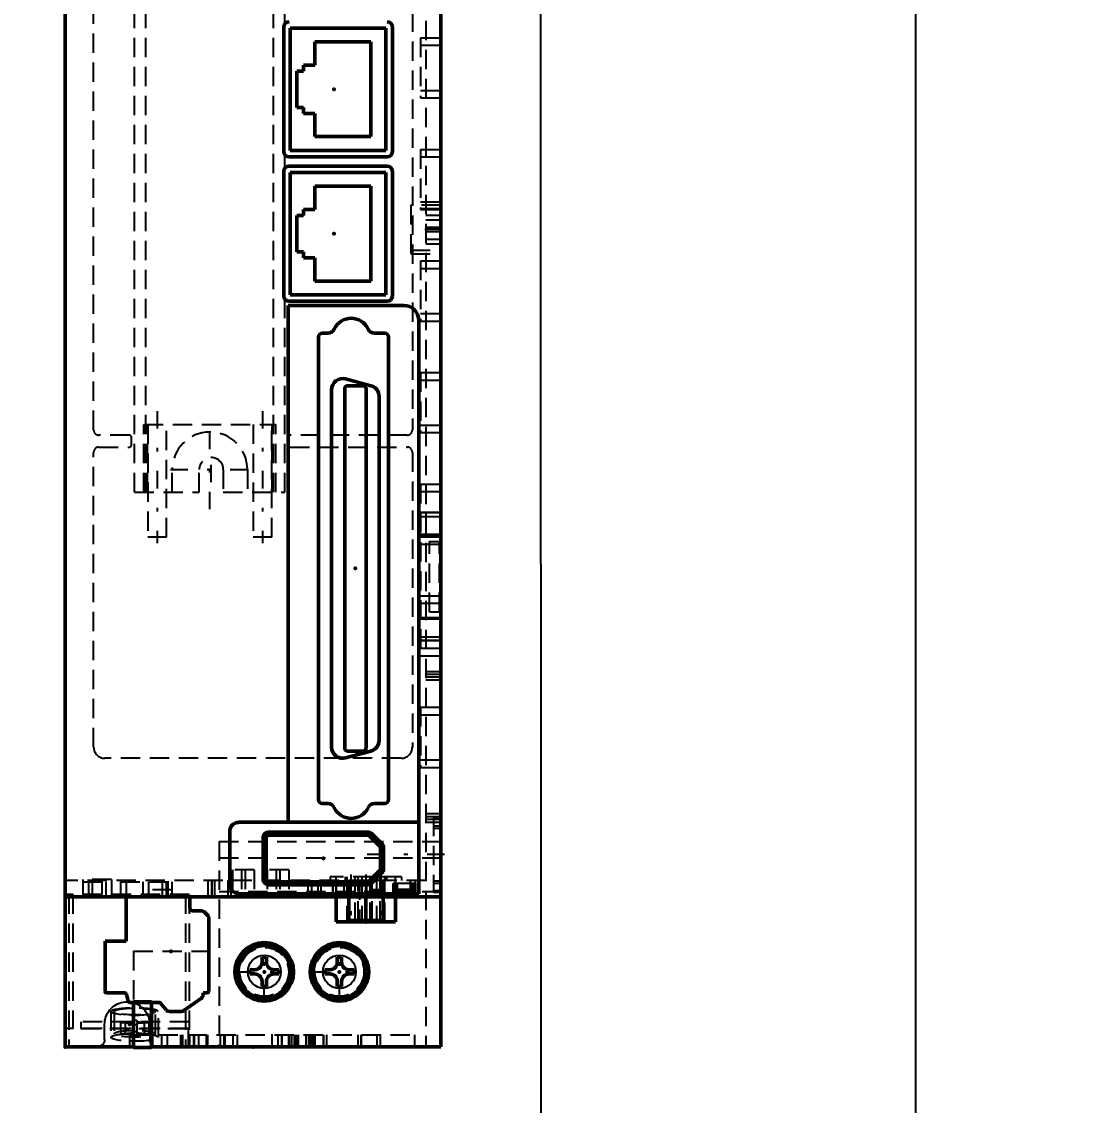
# Model space of a CAD drawing. Extents: x -891 to 6596, y -1 to 298.
# Drawn here: x -271.16 to -243.83, y 63.66 to 91.69 of the extents above; entities that cross this region are included whole.
import ezdxf

# ---------------------------------------------------------------- set-up
doc = ezdxf.new("R2010")
doc.units = 0
doc.header["$MEASUREMENT"] = 0
doc.linetypes.add('Center', pattern=[1.5, 0.45, -0.5, 0.05, -0.5])
doc.linetypes.add('DASHED', pattern=[0.75, 0.5, -0.25])
for name, color, linetype, lineweight in [('2d ConnectionPoints', 7, 'Continuous', 50), ('AM_0', 7, 'Continuous', 50), ('AM_4', 3, 'Continuous', 25), ('AM_7', 7, 'Center', 25), ('AM_9', 6, 'DASHED', 25)]:
    doc.layers.add(name, color=color, linetype=linetype, lineweight=lineweight)
doc.dimstyles.get("Standard").update_dxf_attribs({"dimtxt": 0.18, "dimasz": 0.18, "dimexe": 0.18, "dimexo": 0.0625, "dimgap": 0.09, "dimtad": 0, "dimtih": 1, "dimtoh": 1, "dimdec": 4, "dimzin": 0, "dimdsep": 46, "dimtxsty": 'Standard', "dimcen": 0.09, "dimadec": 0, "dimazin": 0, "dimtfac": 1, "dimtdec": 4, "dimtofl": 0, "dimtmove": 0, "dimatfit": 3, "dimfxl": 1, "dimtolj": 1, "dimtzin": 0, "dimarcsym": 0})

# ---------------------------------------------------------------- blocks, each defined once
blk = doc.blocks.new('*D12')
at = {"color": 0, "lineweight": -2, "transparency": 16777216}
for p, q in [((-241.782, 239.496), (-87.729, 239.496)), ((-100.229, 214.496), (-100.229, 70.166)), ((-241.782, 45.166), (-87.729, 45.166))]:
    blk.add_line(p, q, dxfattribs=at)
at = {"color": 0, "lineweight": 18, "transparency": 16777216}
for points in [[(-104.395, 214.496), (-96.062, 214.496), (-100.229, 239.496)], [(-104.395, 70.166), (-96.062, 70.166), (-100.229, 45.166)]]:
    blk.add_solid(points, dxfattribs=at)
at = {"layer": 'Defpoints', "color": 0, "lineweight": 18, "transparency": 16777216}
for p in [(-248.032, 239.496), (-248.032, 45.166), (-100.229, 45.166)]:
    blk.add_point(p, dxfattribs=at)
at = {"color": 0, "transparency": 16777216, "insert": (-118.979, 142.331), "char_height": 25, "attachment_point": 5, "rotation": 90}
blk.add_mtext('1000', dxfattribs=at)

msp = doc.modelspace()

# ---------------------------------------------------------------- linework, layer by layer
at = {"color": 40, "true_color": 0xf8d731}
msp.add_line((-257.748, 229.686), (-257.734, 54.882), dxfattribs=at)
msp.add_lwpolyline([(-364.63, 45.166), (-248.032, 45.166), (-248.032, 239.496), (-364.63, 239.496)], close=True)
at = {"layer": '2d ConnectionPoints'}
for p in [(-263.085, 89.94), (-263.085, 86.205), (-262.529, 77.549), (-263.358, 70.048), (-262.257, 68.404), (-267.294, 67.647), (-267.294, 67.647), (-267.294, 67.647), (-267.294, 67.647), (-267.294, 67.647), (-267.294, 67.647), (-264.884, 67.114), (-262.941, 67.114), (-268.367, 65.756), (-270.034, 65.173), (-270.034, 65.173), (-270.034, 65.173), (-265.176, 65.173)]:
    msp.add_point(p, dxfattribs=at)
at = {"layer": 'AM_0'}
for p, q in [((-270.034, 101.046), (-270.034, 65.173)), ((-260.318, 101.046), (-260.318, 65.173)), ((-264.377, 88.327), (-264.377, 91.552)), ((-264.213, 91.524), (-261.737, 91.524)), ((-264.213, 88.355), (-264.213, 91.524)), ((-261.737, 91.524), (-261.737, 88.355)), ((-261.572, 91.552), (-261.572, 88.327)), ((-263.574, 90.567), (-263.574, 91.164)), ((-263.574, 91.164), (-262.13, 91.164)), ((-262.13, 91.164), (-262.13, 88.715)), ((-263.871, 90.406), (-263.871, 90.567)), ((-263.871, 90.567), (-263.574, 90.567)), ((-264.039, 89.473), (-264.039, 90.406)), ((-264.039, 90.406), (-263.871, 90.406)), ((-263.871, 89.473), (-264.039, 89.473)), ((-263.871, 89.312), (-263.871, 89.473)), ((-263.574, 89.312), (-263.871, 89.312)), ((-263.574, 88.715), (-263.574, 89.312)), ((-262.13, 88.715), (-263.574, 88.715)), ((-261.737, 88.355), (-264.213, 88.355)), ((-261.708, 88.191), (-264.241, 88.191)), ((-264.377, 84.592), (-264.377, 87.818)), ((-264.241, 87.954), (-261.708, 87.954)), ((-264.213, 87.79), (-261.737, 87.79)), ((-264.213, 84.621), (-264.213, 87.79)), ((-261.737, 87.79), (-261.737, 84.621)), ((-261.572, 87.818), (-261.572, 84.592)), ((-263.574, 86.833), (-263.574, 87.43)), ((-263.574, 87.43), (-262.13, 87.43)), ((-262.13, 87.43), (-262.13, 84.981)), ((-264.039, 85.739), (-264.039, 86.672)), ((-264.039, 86.672), (-263.871, 86.672)), ((-263.871, 86.833), (-263.574, 86.833)), ((-263.871, 86.672), (-263.871, 86.833)), ((-263.871, 85.739), (-264.039, 85.739)), ((-263.871, 85.577), (-263.871, 85.739)), ((-263.574, 85.577), (-263.871, 85.577)), ((-263.574, 84.981), (-263.574, 85.577)), ((-262.13, 84.981), (-263.574, 84.981)), ((-261.708, 84.456), (-264.241, 84.456)), ((-261.737, 84.621), (-264.213, 84.621)), ((-264.266, 70.981), (-264.266, 84.351)), ((-264.266, 84.351), (-261.279, 84.351)), ((-260.89, 83.962), (-260.89, 69.135)), ((-263.482, 83.534), (-263.482, 71.564)), ((-263.244, 83.632), (-263.385, 83.632)), ((-261.771, 83.632), (-262.029, 83.632)), ((-261.674, 71.564), (-261.674, 83.534)), ((-262.782, 82.449), (-262.129, 82.274)), ((-263.142, 72.925), (-263.142, 82.173)), ((-262.805, 72.902), (-262.805, 82.196)), ((-262.728, 82.274), (-262.331, 82.274)), ((-262.253, 82.196), (-262.253, 72.902)), ((-261.917, 81.998), (-261.917, 73.1)), ((-262.129, 72.824), (-262.782, 72.649)), ((-262.331, 72.824), (-262.728, 72.824)), ((-263.385, 71.467), (-263.244, 71.467)), ((-262.029, 71.467), (-261.771, 71.467)), ((-260.89, 70.981), (-265.546, 70.981)), ((-265.779, 70.747), (-265.779, 69.368)), ((-262.199, 70.728), (-264.777, 70.728)), ((-262.199, 70.65), (-264.777, 70.65)), ((-261.893, 70.36), (-262.171, 70.639)), ((-261.838, 70.415), (-262.116, 70.694)), ((-264.913, 70.592), (-264.913, 69.504)), ((-264.835, 70.592), (-264.835, 69.504)), ((-261.881, 69.763), (-261.881, 70.333)), ((-261.804, 69.763), (-261.804, 70.333)), ((-262.171, 69.457), (-261.893, 69.735)), ((-262.116, 69.402), (-261.838, 69.68)), ((-264.777, 69.445), (-262.199, 69.445)), ((-264.777, 69.368), (-262.199, 69.368)), ((-260.318, 69.055), (-270.034, 69.055)), ((-268.46, 67.909), (-268.46, 69.055)), ((-266.828, 69.055), (-266.82, 69.047)), ((-266.808, 69.02), (-266.808, 68.754)), ((-265.546, 69.135), (-260.89, 69.135)), ((-263.024, 68.404), (-263.024, 69.055)), ((-262.702, 68.443), (-262.702, 69.055)), ((-262.256, 68.443), (-262.256, 69.055)), ((-261.81, 68.443), (-261.81, 69.055)), ((-261.489, 68.404), (-261.489, 69.055)), ((-266.75, 68.696), (-266.549, 68.696)), ((-266.411, 68.639), (-266.351, 68.579)), ((-266.322, 68.51), (-266.322, 66.607)), ((-261.489, 68.404), (-263.024, 68.404)), ((-261.81, 68.443), (-262.702, 68.443)), ((-269.004, 67.909), (-268.46, 67.909)), ((-269.004, 66.607), (-269.004, 67.909)), ((-264.939, 67.491), (-264.939, 67.364)), ((-264.829, 67.491), (-264.939, 67.491)), ((-264.829, 67.364), (-264.829, 67.491)), ((-262.996, 67.491), (-262.996, 67.364)), ((-262.886, 67.491), (-262.996, 67.491)), ((-262.886, 67.364), (-262.886, 67.491)), ((-265.261, 67.169), (-265.261, 67.059)), ((-265.134, 67.169), (-265.261, 67.169)), ((-265.261, 67.059), (-265.134, 67.059)), ((-264.508, 67.169), (-264.635, 67.169)), ((-264.635, 67.059), (-264.508, 67.059)), ((-264.508, 67.169), (-264.508, 67.059)), ((-263.318, 67.169), (-263.318, 67.059)), ((-263.19, 67.169), (-263.318, 67.169)), ((-263.318, 67.059), (-263.19, 67.059)), ((-262.564, 67.169), (-262.692, 67.169)), ((-262.692, 67.059), (-262.564, 67.059)), ((-262.564, 67.169), (-262.564, 67.059)), ((-264.939, 66.865), (-264.939, 66.737)), ((-264.939, 66.737), (-264.829, 66.737)), ((-264.829, 66.737), (-264.829, 66.865)), ((-262.996, 66.865), (-262.996, 66.737)), ((-262.996, 66.737), (-262.886, 66.737)), ((-262.886, 66.737), (-262.886, 66.865)), ((-268.49, 66.568), (-268.965, 66.568)), ((-268.403, 66.354), (-268.452, 66.539)), ((-266.509, 66.43), (-266.968, 66.11)), ((-266.468, 66.568), (-266.468, 66.51)), ((-266.361, 66.568), (-266.468, 66.568)), ((-267.604, 66.325), (-268.365, 66.325)), ((-268.268, 65.159), (-268.268, 66.325)), ((-267.801, 65.159), (-267.801, 66.325)), ((-267.419, 66.127), (-267.574, 66.311)), ((-267.024, 66.092), (-267.344, 66.092)), ((-268.268, 65.173), (-270.034, 65.173)), ((-267.801, 65.159), (-268.268, 65.159)), ((-260.318, 65.173), (-267.801, 65.173))]:
    msp.add_line(p, q, dxfattribs=at)
for centre, radius in [((-264.884, 67.114), 0.758), ((-262.941, 67.114), 0.758), ((-264.884, 67.114), 0.68), ((-262.941, 67.114), 0.68)]:
    msp.add_circle(centre, radius, dxfattribs=at)
for centre, radius, start, end in [((-264.241, 91.552), 0.136, 90, 180), ((-261.708, 91.552), 0.136, 0, 90), ((-264.241, 88.327), 0.136, 180, 270), ((-261.708, 88.327), 0.136, 270, 0), ((-264.241, 87.818), 0.136, 90, 180), ((-261.708, 87.818), 0.136, 0, 90), ((-264.241, 84.592), 0.136, 180, 270), ((-261.708, 84.592), 0.136, 270, 0), ((-261.279, 83.962), 0.389, 0, 90), ((-262.636, 83.53), 0.486, 25.4685, 154.5315), ((-263.385, 83.534), 0.0972, 90, 180), ((-263.244, 83.819), 0.188, 270, 334.5315), ((-262.029, 83.819), 0.188, 205.4685, 270), ((-261.771, 83.534), 0.0972, 0, 90), ((-262.856, 82.173), 0.286, 75.0049, 180), ((-262.728, 82.196), 0.0777, 90, 180), ((-262.331, 82.196), 0.0777, 0, 90), ((-262.203, 81.998), 0.286, 0, 75.0049), ((-262.856, 72.925), 0.286, 180, 284.9951), ((-262.728, 72.902), 0.0777, 180, 270), ((-262.331, 72.902), 0.0777, 270, 0), ((-262.203, 73.1), 0.286, 284.9951, 0), ((-263.385, 71.564), 0.0972, 180, 270), ((-261.771, 71.564), 0.0972, 270, 0), ((-263.244, 71.279), 0.188, 25.4685, 90), ((-262.636, 71.569), 0.486, 205.4685, 334.5315), ((-262.029, 71.279), 0.188, 90, 154.5315), ((-265.546, 70.747), 0.233, 90, 180), ((-264.777, 70.592), 0.136, 90, 180), ((-264.777, 70.592), 0.0583, 90, 180), ((-262.199, 70.611), 0.117, 45, 90), ((-262.199, 70.611), 0.0389, 45, 90), ((-261.92, 70.333), 0.0389, 0, 45), ((-261.92, 70.333), 0.117, 0, 45), ((-261.92, 69.763), 0.0389, 315, 0), ((-261.92, 69.763), 0.117, 315, 0), ((-265.546, 69.368), 0.233, 180, 270), ((-264.777, 69.504), 0.136, 180, 270), ((-264.777, 69.504), 0.0583, 180, 270), ((-262.199, 69.484), 0.0389, 270, 315), ((-262.199, 69.484), 0.117, 270, 315), ((-266.847, 69.02), 0.0389, 0, 45), ((-266.75, 68.754), 0.0583, 180, 270), ((-266.549, 68.502), 0.194, 45, 90), ((-266.419, 68.51), 0.0972, 0, 45), ((-265.134, 67.364), 0.194, 270, 0), ((-264.635, 67.364), 0.194, 180, 270), ((-263.19, 67.364), 0.194, 270, 0), ((-262.692, 67.364), 0.194, 180, 270), ((-265.134, 66.865), 0.194, 0, 90), ((-264.635, 66.865), 0.194, 90, 180), ((-263.19, 66.865), 0.194, 0, 90), ((-262.692, 66.865), 0.194, 90, 180), ((-268.965, 66.607), 0.0389, 180, 270), ((-268.49, 66.529), 0.0389, 15, 90), ((-266.565, 66.51), 0.0972, 305, 0), ((-266.361, 66.607), 0.0389, 270, 0), ((-268.365, 66.364), 0.0389, 195, 270), ((-267.604, 66.286), 0.0389, 40, 90), ((-267.344, 66.189), 0.0972, 220, 270), ((-267.024, 66.189), 0.0972, 270, 305)]:
    msp.add_arc(centre, radius, start, end, dxfattribs=at)
at = {"layer": 'AM_4'}
for p, q in [((-262.454, 68.404), (-262.454, 68.443)), ((-261.891, 68.404), (-261.891, 68.443))]:
    msp.add_line(p, q, dxfattribs=at)
for centre in [(-264.884, 67.114), (-262.941, 67.114)]:
    msp.add_circle(centre, 0.428, dxfattribs=at)
at = {"layer": 'AM_7'}
for p, q in [((-260.279, 86.316), (-261.134, 86.316)), ((-267.654, 81.618), (-267.654, 78.198)), ((-264.933, 81.618), (-264.933, 78.198)), ((-266.294, 79.082), (-266.294, 81.123)), ((-266.255, 79.776), (-266.255, 80.429)), ((-267.314, 80.103), (-265.273, 80.103)), ((-260.226, 70.148), (-262.231, 70.148)), ((-262.642, 69.629), (-262.642, 68.346)), ((-262.257, 69.629), (-262.257, 68.346)), ((-262.256, 69.525), (-262.256, 68.392)), ((-261.872, 69.629), (-261.872, 68.346)), ((-264.884, 66.318), (-264.884, 67.91)), ((-262.941, 66.318), (-262.941, 67.91)), ((-265.68, 67.114), (-264.088, 67.114)), ((-263.737, 67.114), (-262.145, 67.114)), ((-264.68, 65.157), (-264.68, 65.499))]:
    msp.add_line(p, q, dxfattribs=at)
at = {"layer": 'AM_9'}
for p, q in [((-260.706, 100.709), (-260.706, 65.173)), ((-268.237, 79.52), (-268.237, 97.009)), ((-267.945, 79.52), (-267.945, 97.009)), ((-264.642, 79.52), (-264.642, 97.009)), ((-264.35, 79.52), (-264.35, 97.009)), ((-269.298, 81.131), (-269.298, 94.928)), ((-261.054, 94.928), (-261.054, 81.131)), ((-260.842, 91.271), (-260.842, 89.717)), ((-260.842, 91.271), (-260.318, 91.271)), ((-260.842, 91.077), (-260.318, 91.077)), ((-260.842, 89.911), (-260.318, 89.911)), ((-260.842, 89.717), (-260.318, 89.717)), ((-260.842, 88.385), (-260.842, 86.831)), ((-260.842, 88.385), (-260.318, 88.385)), ((-260.842, 88.191), (-260.318, 88.191)), ((-260.318, 86.945), (-261.095, 86.945)), ((-261.095, 86.945), (-261.095, 85.686)), ((-260.842, 87.025), (-260.318, 87.025)), ((-260.318, 86.85), (-261.095, 86.85)), ((-260.842, 86.831), (-260.318, 86.831)), ((-260.706, 86.687), (-260.318, 86.687)), ((-260.706, 86.564), (-260.318, 86.564)), ((-260.706, 86.37), (-260.318, 86.37)), ((-260.706, 86.262), (-260.318, 86.262)), ((-260.706, 86.067), (-260.318, 86.067)), ((-261.095, 85.781), (-260.318, 85.781)), ((-260.706, 85.945), (-260.318, 85.945)), ((-261.095, 85.686), (-260.318, 85.686)), ((-260.842, 85.5), (-260.842, 83.945)), ((-260.842, 85.5), (-260.318, 85.5)), ((-260.842, 85.305), (-260.318, 85.305)), ((-260.842, 84.139), (-260.318, 84.139)), ((-260.842, 83.945), (-260.318, 83.945)), ((-260.842, 82.614), (-260.842, 81.059)), ((-260.842, 82.614), (-260.318, 82.614)), ((-260.842, 82.42), (-260.318, 82.42)), ((-268.004, 79.52), (-268.004, 81.269)), ((-268.004, 81.269), (-264.583, 81.269)), ((-267.906, 79.52), (-267.906, 81.269)), ((-267.897, 81.269), (-267.897, 78.354)), ((-267.411, 78.354), (-267.411, 81.269)), ((-265.176, 81.269), (-265.176, 78.354)), ((-264.69, 78.354), (-264.69, 81.269)), ((-264.681, 79.52), (-264.681, 81.269)), ((-264.583, 79.52), (-264.583, 81.269)), ((-260.842, 81.254), (-260.318, 81.254)), ((-260.842, 81.059), (-260.318, 81.059)), ((-268.373, 80.993), (-269.16, 80.993)), ((-268.317, 80.742), (-268.317, 80.936)), ((-264.269, 80.936), (-264.269, 80.742)), ((-261.192, 80.993), (-264.213, 80.993)), ((-269.298, 72.928), (-269.298, 80.548)), ((-269.16, 80.686), (-268.373, 80.686)), ((-264.213, 80.686), (-261.192, 80.686)), ((-261.054, 80.548), (-261.054, 72.928)), ((-267.265, 79.52), (-267.265, 80.103)), ((-266.566, 79.52), (-266.566, 80.103)), ((-265.944, 80.103), (-265.944, 79.52)), ((-265.322, 80.103), (-265.322, 79.52)), ((-260.842, 79.728), (-260.318, 79.728)), ((-260.842, 79.728), (-260.842, 75.288)), ((-268.237, 79.52), (-266.566, 79.52)), ((-265.944, 79.52), (-264.35, 79.52)), ((-260.842, 79.534), (-260.318, 79.534)), ((-260.842, 79.005), (-260.318, 79.005)), ((-260.842, 78.991), (-260.318, 78.991)), ((-260.842, 78.887), (-260.337, 78.887)), ((-260.337, 78.887), (-260.337, 75.778)), ((-267.411, 78.354), (-267.897, 78.354)), ((-264.69, 78.354), (-265.176, 78.354)), ((-260.842, 78.436), (-260.318, 78.436)), ((-260.842, 78.402), (-260.318, 78.402)), ((-260.842, 78.368), (-260.318, 78.368)), ((-260.609, 76.421), (-260.609, 78.244)), ((-260.609, 78.244), (-260.337, 78.244)), ((-260.356, 76.421), (-260.356, 78.244)), ((-260.842, 78.173), (-260.318, 78.173)), ((-260.842, 76.842), (-260.318, 76.842)), ((-260.842, 76.648), (-260.318, 76.648)), ((-260.842, 76.278), (-260.318, 76.278)), ((-260.842, 76.244), (-260.318, 76.244)), ((-260.609, 76.421), (-260.337, 76.421)), ((-260.842, 75.778), (-260.337, 75.778)), ((-260.842, 75.689), (-260.318, 75.689)), ((-260.318, 75.675), (-260.842, 75.675)), ((-260.842, 75.482), (-260.318, 75.482)), ((-260.842, 75.288), (-260.318, 75.288)), ((-260.706, 74.885), (-260.318, 74.885)), ((-260.706, 74.814), (-260.318, 74.814)), ((-260.706, 74.74), (-260.318, 74.74)), ((-260.706, 74.668), (-260.318, 74.668)), ((-260.842, 73.956), (-260.842, 72.402)), ((-260.842, 73.956), (-260.318, 73.956)), ((-260.842, 73.762), (-260.318, 73.762)), ((-261.346, 72.636), (-269.006, 72.636)), ((-260.842, 72.596), (-260.318, 72.596)), ((-260.842, 72.402), (-260.318, 72.402)), ((-260.706, 71.206), (-260.318, 71.206)), ((-260.706, 71.134), (-260.318, 71.134)), ((-260.706, 71.06), (-260.318, 71.06)), ((-260.706, 70.989), (-260.318, 70.989)), ((-260.318, 71.119), (-260.512, 71.119)), ((-260.512, 71.119), (-260.512, 69.176)), ((-260.318, 71.08), (-260.512, 71.08)), ((-260.512, 70.888), (-260.318, 70.888)), ((-260.512, 70.828), (-260.318, 70.828)), ((-266.05, 70.482), (-260.318, 70.482)), ((-266.05, 70.482), (-266.05, 65.173)), ((-266.05, 70.064), (-260.318, 70.064)), ((-265.707, 69.755), (-265.707, 69.055)), ((-265.144, 69.755), (-265.707, 69.755)), ((-265.474, 69.755), (-265.474, 69.055)), ((-265.377, 69.755), (-265.377, 69.055)), ((-265.144, 69.755), (-265.144, 69.055)), ((-264.814, 69.755), (-264.814, 69.055)), ((-264.25, 69.755), (-264.814, 69.755)), ((-264.813, 69.755), (-264.813, 69.055)), ((-264.581, 69.755), (-264.581, 69.055)), ((-264.58, 69.755), (-264.58, 69.055)), ((-264.484, 69.755), (-264.484, 69.055)), ((-264.483, 69.755), (-264.483, 69.055)), ((-264.251, 69.755), (-264.251, 69.055)), ((-264.25, 69.755), (-264.25, 69.055)), ((-263.18, 69.57), (-263.18, 69.473)), ((-261.334, 69.57), (-263.18, 69.57)), ((-263.024, 69.055), (-263.024, 69.57)), ((-262.791, 69.57), (-262.791, 69.473)), ((-262.751, 69.57), (-262.751, 68.404)), ((-262.532, 68.404), (-262.532, 69.57)), ((-262.454, 68.443), (-262.454, 69.57)), ((-262.366, 69.57), (-262.366, 68.404)), ((-262.148, 68.404), (-262.148, 69.57)), ((-261.981, 69.57), (-261.981, 68.404)), ((-261.891, 68.443), (-261.891, 69.57)), ((-261.763, 68.404), (-261.763, 69.57)), ((-261.722, 69.57), (-261.722, 69.473)), ((-261.489, 69.055), (-261.489, 69.57)), ((-261.334, 69.57), (-261.334, 69.473)), ((-260.706, 69.473), (-270.034, 69.473)), ((-269.576, 69.502), (-269.576, 69.055)), ((-268.84, 69.502), (-269.576, 69.502)), ((-269.576, 69.444), (-268.84, 69.444)), ((-269.431, 69.444), (-269.431, 69.055)), ((-269.333, 69.502), (-269.333, 69.113)), ((-269.083, 69.502), (-269.083, 69.113)), ((-268.985, 69.444), (-268.985, 69.055)), ((-268.84, 69.502), (-268.84, 69.055)), ((-268.605, 69.444), (-267.275, 69.444)), ((-268.605, 69.444), (-268.605, 69.055)), ((-268.459, 69.444), (-268.459, 69.055)), ((-268.022, 69.444), (-268.022, 69.055)), ((-267.275, 69.239), (-268.022, 69.239)), ((-267.876, 69.444), (-267.876, 69.055)), ((-267.528, 69.444), (-267.528, 69.055)), ((-267.421, 69.444), (-267.421, 69.055)), ((-267.382, 69.444), (-267.382, 69.055)), ((-267.275, 69.444), (-267.275, 69.055)), ((-266.343, 69.473), (-266.343, 69.055)), ((-266.246, 69.473), (-266.246, 69.055)), ((-266.245, 69.473), (-266.245, 69.055)), ((-266.168, 69.473), (-266.168, 69.055)), ((-265.829, 69.473), (-265.829, 69.055)), ((-265.752, 69.473), (-265.752, 69.055)), ((-263.758, 69.473), (-263.758, 69.055)), ((-263.661, 69.473), (-263.661, 69.055)), ((-263.499, 69.473), (-263.499, 69.055)), ((-263.422, 69.473), (-263.422, 69.055)), ((-263.12, 69.404), (-263.12, 69.055)), ((-263.12, 69.404), (-262.148, 69.404)), ((-263.108, 69.473), (-263.108, 69.055)), ((-263.03, 69.473), (-263.03, 69.055)), ((-263.023, 69.404), (-263.023, 69.055)), ((-262.824, 69.473), (-262.824, 69.055)), ((-262.727, 69.473), (-262.727, 69.055)), ((-262.702, 69.055), (-262.702, 69.473)), ((-262.688, 69.473), (-262.688, 69.055)), ((-262.422, 69.473), (-262.422, 68.443)), ((-262.256, 69.055), (-262.256, 69.473)), ((-262.245, 69.404), (-262.245, 69.055)), ((-262.148, 69.404), (-262.148, 69.055)), ((-262.14, 69.215), (-262.14, 69.473)), ((-261.892, 69.232), (-262.14, 69.232)), ((-262.091, 68.443), (-262.091, 69.473)), ((-261.892, 69.473), (-261.892, 69.055)), ((-261.814, 69.055), (-261.814, 69.473)), ((-261.81, 69.055), (-261.81, 69.473)), ((-261.557, 69.396), (-261.557, 69.055)), ((-260.974, 69.396), (-261.557, 69.396)), ((-261.546, 69.404), (-261.546, 69.055)), ((-261.546, 69.404), (-260.974, 69.404)), ((-261.509, 69.396), (-261.509, 69.055)), ((-261.023, 69.241), (-261.509, 69.241)), ((-261.449, 69.404), (-261.449, 69.055)), ((-261.115, 69.473), (-261.115, 69.055)), ((-261.071, 69.404), (-261.071, 69.055)), ((-261.023, 69.396), (-261.023, 69.055)), ((-260.979, 69.473), (-260.979, 69.055)), ((-260.974, 69.404), (-260.974, 69.055)), ((-260.512, 69.468), (-260.318, 69.468)), ((-260.512, 69.407), (-260.318, 69.407)), ((-266.828, 69.113), (-270.034, 69.113)), ((-269.937, 69.113), (-269.937, 65.173)), ((-269.84, 69.113), (-269.84, 65.651)), ((-266.923, 69.113), (-266.923, 65.173)), ((-266.828, 69.113), (-266.828, 65.173)), ((-266.05, 69.191), (-260.318, 69.191)), ((-262.14, 69.215), (-261.892, 69.215)), ((-261.557, 69.215), (-260.974, 69.215)), ((-260.512, 69.215), (-260.318, 69.215)), ((-260.512, 69.176), (-260.318, 69.176)), ((-268.266, 67.647), (-266.322, 67.647)), ((-268.266, 67.647), (-268.266, 66.325)), ((-268.266, 66.364), (-267.801, 66.364)), ((-267.801, 66.364), (-267.801, 66.325)), ((-268.849, 66.088), (-268.849, 65.418)), ((-268.771, 66.088), (-268.771, 65.513)), ((-267.702, 65.513), (-267.702, 66.088)), ((-267.624, 65.418), (-267.624, 66.088)), ((-266.828, 65.651), (-270.034, 65.651)), ((-269.626, 65.824), (-269.626, 65.65)), ((-266.828, 65.824), (-269.626, 65.824)), ((-269.626, 65.65), (-266.828, 65.65)), ((-269.014, 65.367), (-269.014, 65.756)), ((-268.606, 65.81), (-268.485, 65.81)), ((-268.606, 65.81), (-268.606, 65.504)), ((-268.485, 65.792), (-268.606, 65.792)), ((-268.485, 65.81), (-268.485, 65.504)), ((-268.291, 65.862), (-268.182, 65.862)), ((-268.291, 65.862), (-268.291, 65.452)), ((-268.182, 65.74), (-268.291, 65.74)), ((-268.182, 65.862), (-268.182, 65.452)), ((-267.988, 65.81), (-267.867, 65.81)), ((-267.988, 65.81), (-267.988, 65.504)), ((-267.867, 65.792), (-267.988, 65.792)), ((-267.867, 65.81), (-267.867, 65.504)), ((-267.848, 65.756), (-267.848, 65.367)), ((-266.85, 65.651), (-266.85, 65.173)), ((-268.606, 65.522), (-268.485, 65.522)), ((-268.485, 65.504), (-268.606, 65.504)), ((-268.367, 65.484), (-260.998, 65.484)), ((-268.367, 65.484), (-268.367, 65.173)), ((-268.291, 65.574), (-268.182, 65.574)), ((-268.182, 65.452), (-268.291, 65.452)), ((-267.988, 65.522), (-267.867, 65.522)), ((-267.867, 65.504), (-267.988, 65.504)), ((-267.777, 65.484), (-267.777, 65.173)), ((-267.774, 65.484), (-267.774, 65.173)), ((-267.542, 65.484), (-267.542, 65.173)), ((-267.539, 65.484), (-267.539, 65.173)), ((-267.395, 65.484), (-267.395, 65.173)), ((-267.054, 65.484), (-267.054, 65.173)), ((-267.052, 65.484), (-267.052, 65.173)), ((-267.03, 65.484), (-267.03, 65.173)), ((-267.028, 65.484), (-267.028, 65.173)), ((-267.018, 65.173), (-267.018, 65.484)), ((-267.016, 65.173), (-267.016, 65.484)), ((-266.997, 65.484), (-266.997, 65.173)), ((-266.819, 65.484), (-266.819, 65.173)), ((-266.817, 65.484), (-266.817, 65.173)), ((-266.715, 65.484), (-266.715, 65.173)), ((-266.714, 65.484), (-266.714, 65.173)), ((-266.703, 65.484), (-266.703, 65.173)), ((-266.7, 65.484), (-266.7, 65.173)), ((-266.587, 65.484), (-266.587, 65.173)), ((-266.585, 65.484), (-266.585, 65.173)), ((-266.388, 65.484), (-266.388, 65.173)), ((-266.386, 65.484), (-266.386, 65.173)), ((-266.364, 65.484), (-266.364, 65.173)), ((-266.362, 65.484), (-266.362, 65.173)), ((-266.352, 65.484), (-266.352, 65.173)), ((-266.35, 65.484), (-266.35, 65.173)), ((-266.025, 65.484), (-266.025, 65.173)), ((-265.935, 65.484), (-265.935, 65.173)), ((-265.934, 65.484), (-265.934, 65.173)), ((-265.906, 65.484), (-265.906, 65.173)), ((-265.905, 65.484), (-265.905, 65.173)), ((-265.898, 65.173), (-265.898, 65.484)), ((-265.897, 65.173), (-265.897, 65.484)), ((-265.7, 65.484), (-265.7, 65.173)), ((-265.698, 65.484), (-265.698, 65.173)), ((-265.587, 65.484), (-265.587, 65.173)), ((-265.586, 65.484), (-265.586, 65.173)), ((-264.532, 65.484), (-264.532, 65.173)), ((-264.53, 65.484), (-264.53, 65.173)), ((-264.437, 65.484), (-264.437, 65.173)), ((-264.435, 65.484), (-264.435, 65.173)), ((-264.255, 65.484), (-264.255, 65.173)), ((-264.252, 65.484), (-264.252, 65.173)), ((-264.188, 65.484), (-264.188, 65.173)), ((-264.185, 65.484), (-264.185, 65.173)), ((-264.184, 65.173), (-264.184, 65.484)), ((-264.181, 65.173), (-264.181, 65.484)), ((-264.112, 65.484), (-264.112, 65.173)), ((-264.108, 65.484), (-264.108, 65.173)), ((-264.06, 65.484), (-264.06, 65.173)), ((-264.058, 65.484), (-264.058, 65.173)), ((-264.056, 65.484), (-264.056, 65.173)), ((-264.054, 65.484), (-264.054, 65.173)), ((-264.015, 65.484), (-264.015, 65.173)), ((-264.013, 65.484), (-264.013, 65.173)), ((-264.01, 65.484), (-264.01, 65.173)), ((-264.006, 65.484), (-264.006, 65.173)), ((-263.807, 65.484), (-263.807, 65.173)), ((-263.805, 65.484), (-263.805, 65.173)), ((-263.735, 65.484), (-263.735, 65.173)), ((-263.73, 65.484), (-263.73, 65.173)), ((-263.687, 65.484), (-263.687, 65.173)), ((-263.684, 65.484), (-263.684, 65.173)), ((-263.634, 65.484), (-263.634, 65.173)), ((-263.63, 65.484), (-263.63, 65.173)), ((-263.629, 65.484), (-263.629, 65.173)), ((-263.626, 65.484), (-263.626, 65.173)), ((-263.582, 65.484), (-263.582, 65.173)), ((-263.578, 65.484), (-263.578, 65.173)), ((-263.362, 65.484), (-263.362, 65.173)), ((-263.361, 65.484), (-263.361, 65.173)), ((-263.354, 65.484), (-263.354, 65.173)), ((-263.349, 65.484), (-263.349, 65.173)), ((-263.274, 65.484), (-263.274, 65.173)), ((-263.274, 65.484), (-263.274, 65.173)), ((-262.468, 65.484), (-262.468, 65.173)), ((-262.468, 65.484), (-262.468, 65.173)), ((-262.382, 65.484), (-262.382, 65.173)), ((-262.381, 65.484), (-262.381, 65.173)), ((-262.381, 65.173), (-262.381, 65.484)), ((-262.381, 65.173), (-262.381, 65.484)), ((-261.978, 65.484), (-261.978, 65.173)), ((-261.978, 65.484), (-261.978, 65.173)), ((-261.891, 65.484), (-261.891, 65.173)), ((-261.891, 65.484), (-261.891, 65.173)), ((-260.998, 65.484), (-260.998, 65.173)), ((-260.998, 65.484), (-260.998, 65.173)), ((-267.801, 65.173), (-268.268, 65.173))]:
    msp.add_line(p, q, dxfattribs=at)
for points in [[(-261.814, 69.22), (-261.814, 69.221), (-261.822, 69.225), (-261.837, 69.228), (-261.858, 69.231), (-261.884, 69.232), (-261.892, 69.232)], [(-261.509, 69.241), (-261.524, 69.24), (-261.538, 69.238), (-261.549, 69.236), (-261.556, 69.233), (-261.557, 69.23)], [(-260.974, 69.23), (-260.977, 69.234), (-260.985, 69.237), (-260.998, 69.239), (-261.013, 69.24), (-261.023, 69.241)], [(-261.892, 69.215), (-261.866, 69.215), (-261.843, 69.216), (-261.826, 69.217), (-261.816, 69.219), (-261.814, 69.22)], [(-269.014, 65.756), (-269.012, 65.807), (-269.005, 65.857), (-268.994, 65.907), (-268.979, 65.955), (-268.959, 66.002), (-268.936, 66.047), (-268.908, 66.09), (-268.877, 66.13), (-268.843, 66.168), (-268.806, 66.202), (-268.765, 66.233), (-268.722, 66.261), (-268.677, 66.284), (-268.63, 66.304), (-268.582, 66.319), (-268.532, 66.33), (-268.482, 66.337), (-268.431, 66.339), (-268.38, 66.337), (-268.33, 66.33), (-268.28, 66.319), (-268.231, 66.304), (-268.184, 66.284), (-268.139, 66.261), (-268.096, 66.233), (-268.056, 66.202), (-268.019, 66.168), (-267.984, 66.13), (-267.953, 66.09), (-267.926, 66.047), (-267.902, 66.002), (-267.883, 65.955), (-267.868, 65.907), (-267.857, 65.857), (-267.85, 65.807), (-267.848, 65.756)], [(-269.014, 65.367), (-269.015, 65.35), (-269.017, 65.333), (-269.02, 65.317), (-269.026, 65.301), (-269.032, 65.285), (-269.04, 65.27), (-269.049, 65.256), (-269.059, 65.242), (-269.071, 65.23), (-269.083, 65.218), (-269.097, 65.208), (-269.111, 65.199), (-269.126, 65.191), (-269.142, 65.184), (-269.158, 65.179), (-269.174, 65.176), (-269.191, 65.173), (-269.208, 65.173)], [(-267.801, 65.241), (-267.812, 65.255), (-267.821, 65.269), (-267.829, 65.284), (-267.836, 65.299), (-267.841, 65.315), (-267.845, 65.332), (-267.847, 65.349), (-267.848, 65.366), (-267.848, 65.367)], [(-267.653, 65.173), (-267.67, 65.173), (-267.687, 65.176), (-267.704, 65.179), (-267.72, 65.184), (-267.736, 65.191), (-267.751, 65.199), (-267.765, 65.208), (-267.778, 65.218), (-267.791, 65.23), (-267.801, 65.241)]]:
    msp.add_lwpolyline(points, dxfattribs=at)
for centre in [(-264.884, 67.114), (-262.941, 67.114)]:
    msp.add_circle(centre, 0.632, dxfattribs=at)
for centre, radius, start, end in [((-269.16, 81.131), 0.138, 180, 270), ((-266.294, 80.103), 0.972, 0, 180), ((-261.192, 81.131), 0.138, 270, 0), ((-268.373, 80.936), 0.0564, 0, 90), ((-268.373, 80.742), 0.0564, 270, 0), ((-264.213, 80.936), 0.0564, 90, 180), ((-264.213, 80.742), 0.0564, 180, 270), ((-269.16, 80.548), 0.138, 90, 180), ((-261.192, 80.548), 0.138, 0, 90), ((-266.255, 80.103), 0.311, 0, 180), ((-269.006, 72.928), 0.291, 180, 270), ((-261.346, 72.928), 0.291, 270, 0)]:
    msp.add_arc(centre, radius, start, end, dxfattribs=at)
for centre, major_axis in [((-268.236, 66.088), (-0.612, 0)), ((-268.236, 66.088), (-0.534, 0)), ((-268.236, 65.513), (-0.534, 0)), ((-268.236, 65.418), (-0.612, 0))]:
    msp.add_ellipse(centre, major_axis=major_axis, ratio=0.165048, dxfattribs=at)
for centre, start_param, end_param in [((-268.485, 65.842), 1.570796, 3.141593), ((-268.485, 65.76), 3.141593, 4.712389), ((-267.988, 65.842), 6.283185, 7.853982), ((-267.988, 65.76), 4.712389, 6.283185), ((-268.485, 65.554), 1.570796, 3.141593), ((-268.485, 65.472), 3.141593, 4.712389), ((-267.988, 65.554), 6.283185, 7.853982), ((-267.988, 65.472), 4.712389, 6.283185)]:
    msp.add_ellipse(centre, major_axis=(-0.194, 0), ratio=0.165048, start_param=start_param, end_param=end_param, dxfattribs=at)

# ---------------------------------------------------------------- dimensions: what is measured, and where the dimension line sits
dim = msp.add_linear_dim(base=(-100.229, 45.166), p1=(-248.032, 239.496), p2=(-248.032, 45.166), angle=90, text='1000', dimstyle='Standard', override={"dimscale": 10, "dimtxt": 2.5, "dimasz": 2.5, "dimexe": 1.25, "dimexo": 0.625, "dimgap": 0.625, "dimtad": 1, "dimtih": 0, "dimtoh": 0, "dimdec": 2, "dimzin": 8, "dimdsep": 44, "dimcen": 2.5, "dimtdec": 2, "dimtofl": 1, "dimtolj": 0, "dimtzin": 8})
dim.commit()
dim.dimension.update_dxf_attribs({"geometry": '*D12', "text_midpoint": (-118.979, 142.331)})

doc.saveas('drawing.dxf')
